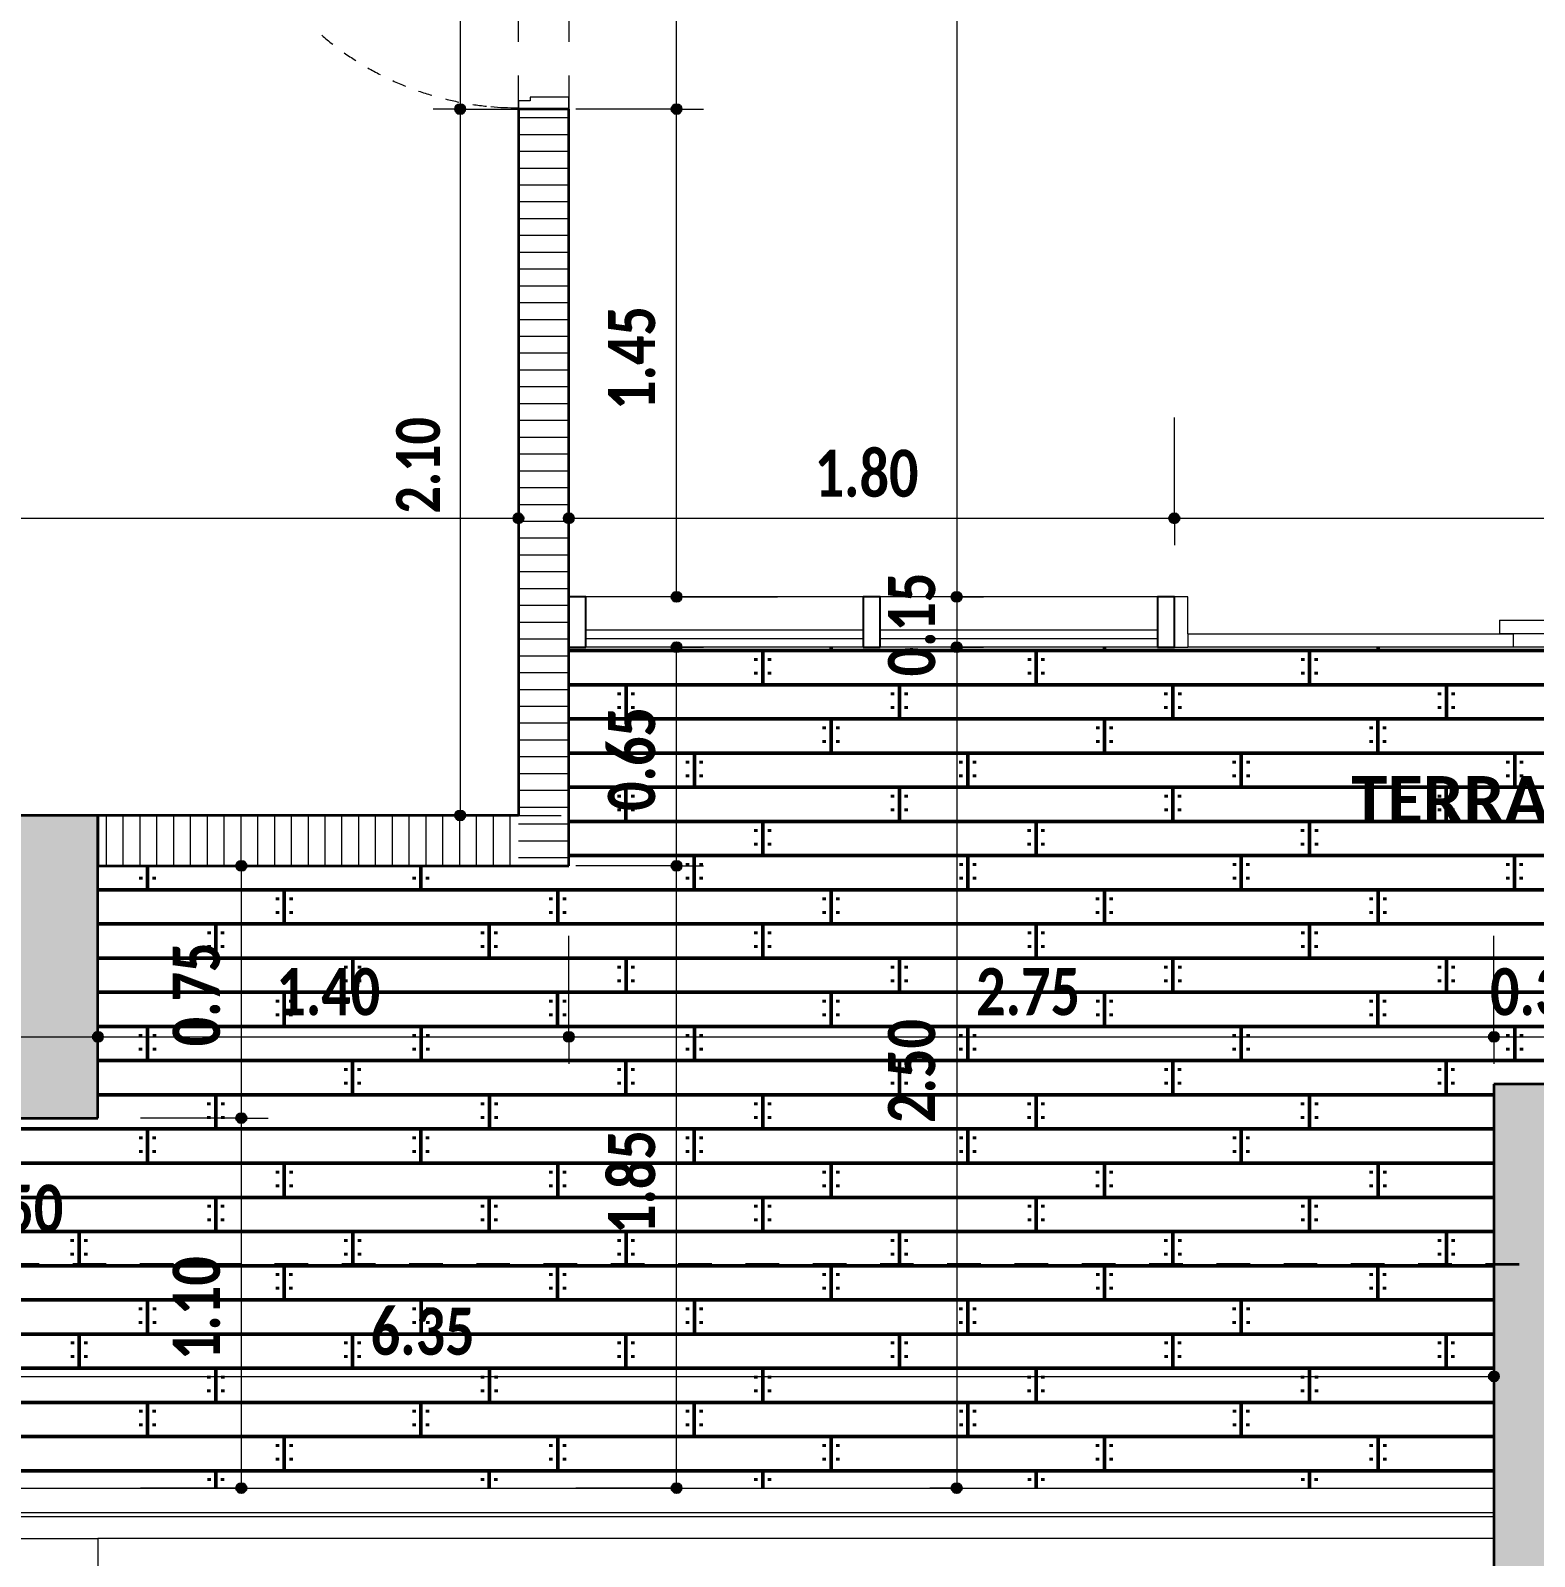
# Model space of a CAD drawing. Header units: metres. Extents: x -144 to 1000, y -717 to 29.
# Drawn here: x 885.075 to 889.546, y -569.429 to -564.892 of the extents above; entities that cross this region are included whole.
import ezdxf

# ---------------------------------------------------------------- set-up
doc = ezdxf.new("R2010")
doc.units = ezdxf.units.M
doc.linetypes.add('Basculante', pattern=[0.11625, 0.075, -0.04125])
doc.linetypes.add('Trazo', pattern=[0.45, 0.225, -0.225])
doc.layers.get('0').update_dxf_attribs({"color": 1})
for name, color, linetype, lineweight in [('A-ANNO-DIMS', 1, 'Continuous', 9), ('A-DETL', 1, 'Continuous', 9), ('A-DETL-GENF', 1, 'Continuous', 9), ('A-DOOR', 1, 'Continuous', 9), ('A-DOOR-FRAM', 1, 'Continuous', 9), ('A-DOOR-HDLN', 1, 'Trazo', 20), ('A-FLOR', 2, 'Continuous', 9), ('A-FLOR-HRAL', 1, 'Continuous', 9), ('A-FLOR-PATT', 8, 'Continuous', 50), ('A-GLAZ-CURT', 1, 'Continuous', 9), ('A-GLAZ-CWMG', 1, 'Continuous', 9), ('A-WALL', 4, 'Continuous', 9), ('G-ANNO-TEXT', 2, 'Continuous', 9), ('S-COLS', 7, 'Continuous', 9)]:
    doc.layers.add(name, color=color, linetype=linetype, lineweight=lineweight)
doc.layers.add('A-WALL-PATT', color=7, linetype='Continuous', lineweight=35, true_color=0x9c9c9c)
doc.styles.add('Calibri_B', font='calibrib.ttf', dxfattribs={"height": 0.165})
doc.styles.add('Calibri_B_4', font='calibrib.ttf', dxfattribs={"height": 0.1125})
doc.styles.add('Calibri_B_5', font='calibrib.ttf', dxfattribs={"height": 0.66})

# ---------------------------------------------------------------- blocks, each defined once
blk = doc.blocks.new('J')
at = {"layer": 'A-ANNO-DIMS', "lineweight": 25}
h = blk.add_hatch(color=256, dxfattribs=at)
edge = h.paths.add_edge_path()
edge.add_arc((879.6469, -506.2754), 0.015, 0, 360)
h = blk.add_hatch(color=256, dxfattribs=at)
edge = h.paths.add_edge_path()
edge.add_arc((879.6469, -506.2754), 0.015, 0, 360)
h = blk.add_hatch(color=256, dxfattribs=at)
edge = h.paths.add_edge_path()
edge.add_arc((880.2903, -506.2754), 0.015, 0, 360)
h = blk.add_hatch(color=256, dxfattribs=at)
edge = h.paths.add_edge_path()
edge.add_arc((880.2903, -506.2754), 0.015, 0, 360)
h = blk.add_hatch(color=256, dxfattribs=at)
edge = h.paths.add_edge_path()
edge.add_arc((879.82, -507.4921), 0.015, 0, 360)
h = blk.add_hatch(color=256, dxfattribs=at)
edge = h.paths.add_edge_path()
edge.add_arc((879.97, -507.4921), 0.015, 0, 360)
h = blk.add_hatch(color=256, dxfattribs=at)
edge = h.paths.add_edge_path()
edge.add_arc((881.77, -507.4921), 0.015, 0, 360)
h = blk.add_hatch(color=256, dxfattribs=at)
edge = h.paths.add_edge_path()
edge.add_arc((881.77, -507.4921), 0.015, 0, 360)
h = blk.add_hatch(color=256, dxfattribs=at)
edge = h.paths.add_edge_path()
edge.add_arc((880.2903, -507.7254), 0.015, 0, 360)
h = blk.add_hatch(color=256, dxfattribs=at)
edge = h.paths.add_edge_path()
edge.add_arc((881.1229, -507.7254), 0.015, 0, 360)
h = blk.add_hatch(color=256, dxfattribs=at)
edge = h.paths.add_edge_path()
edge.add_arc((881.1229, -507.7254), 0.015, 0, 360)
h = blk.add_hatch(color=256, dxfattribs=at)
edge = h.paths.add_edge_path()
edge.add_arc((880.2903, -507.8754), 0.015, 0, 360)
h = blk.add_hatch(color=256, dxfattribs=at)
edge = h.paths.add_edge_path()
edge.add_arc((881.1229, -507.8754), 0.015, 0, 360)
h = blk.add_hatch(color=256, dxfattribs=at)
edge = h.paths.add_edge_path()
edge.add_arc((881.1229, -507.8754), 0.015, 0, 360)
h = blk.add_hatch(color=256, dxfattribs=at)
edge = h.paths.add_edge_path()
edge.add_arc((879.6469, -508.3754), 0.015, 0, 360)
h = blk.add_hatch(color=256, dxfattribs=at)
edge = h.paths.add_edge_path()
edge.add_arc((878.9965, -508.5254), 0.015, 0, 360)
h = blk.add_hatch(color=256, dxfattribs=at)
edge = h.paths.add_edge_path()
edge.add_arc((880.2903, -508.5254), 0.015, 0, 360)
h = blk.add_hatch(color=256, dxfattribs=at)
edge = h.paths.add_edge_path()
edge.add_arc((880.2903, -508.5254), 0.015, 0, 360)
h = blk.add_hatch(color=256, dxfattribs=at)
edge = h.paths.add_edge_path()
edge.add_arc((878.57, -509.0336), 0.015, 0, 360)
h = blk.add_hatch(color=256, dxfattribs=at)
edge = h.paths.add_edge_path()
edge.add_arc((878.57, -509.0336), 0.015, 0, 360)
h = blk.add_hatch(color=256, dxfattribs=at)
edge = h.paths.add_edge_path()
edge.add_arc((879.97, -509.0336), 0.015, 0, 360)
h = blk.add_hatch(color=256, dxfattribs=at)
edge = h.paths.add_edge_path()
edge.add_arc((879.97, -509.0336), 0.015, 0, 360)
h = blk.add_hatch(color=256, dxfattribs=at)
edge = h.paths.add_edge_path()
edge.add_arc((882.72, -509.0336), 0.015, 0, 360)
h = blk.add_hatch(color=256, dxfattribs=at)
edge = h.paths.add_edge_path()
edge.add_arc((882.72, -509.0336), 0.015, 0, 360)
h = blk.add_hatch(color=256, dxfattribs=at)
edge = h.paths.add_edge_path()
edge.add_arc((878.9965, -509.2754), 0.015, 0, 360)
h = blk.add_hatch(color=256, dxfattribs=at)
edge = h.paths.add_edge_path()
edge.add_arc((878.9965, -509.2754), 0.015, 0, 360)
h = blk.add_hatch(color=256, dxfattribs=at)
edge = h.paths.add_edge_path()
edge.add_arc((882.72, -510.0434), 0.015, 0, 360)
h = blk.add_hatch(color=256, dxfattribs=at)
edge = h.paths.add_edge_path()
edge.add_arc((878.9965, -510.3754), 0.015, 0, 360)
h = blk.add_hatch(color=256, dxfattribs=at)
edge = h.paths.add_edge_path()
edge.add_arc((880.2903, -510.3754), 0.015, 0, 360)
h = blk.add_hatch(color=256, dxfattribs=at)
edge = h.paths.add_edge_path()
edge.add_arc((881.1229, -510.3754), 0.015, 0, 360)
at = {"layer": 'A-WALL-PATT', "lineweight": 5, "true_color": 0x747474}
h = blk.add_hatch(color=8, dxfattribs=at)
h.paths.add_polyline_path([(876.0698, -510.9254), (876.3698, -510.9254), (876.3698, -509.1744), (876.0698, -509.1744), (876.0698, -510.6254)])
h.paths.add_polyline_path([(882.895, -510.9254), (883.02, -510.9254), (883.02, -509.1744), (882.72, -509.1744), (882.72, -510.9254)])
at = {"layer": 'S-COLS', "true_color": 0x5c5c5c}
h = blk.add_hatch(color=251, dxfattribs=at)
h.paths.add_polyline_path([(870.37, -509.2755), (870.87, -509.2755), (870.87, -508.3755), (870.37, -508.3755), (870.37, -509.0244)])
h.paths.add_polyline_path([(888.6298, -509.2755), (888.6698, -509.2755), (888.6698, -508.3755), (888.1698, -508.3755), (888.1698, -509.2755), (888.5948, -509.2755)])
h.paths.add_polyline_path([(878.57, -509.2754), (878.57, -508.3754), (878.07, -508.3754), (878.07, -509.2754)])
h.paths.add_polyline_path([(884.87, -501.5754), (884.8701, -501.5754), (884.8698, -498.4254), (884.3701, -498.4255), (884.3701, -501.5754), (884.72, -501.5754)])
h.paths.add_polyline_path([(876.2698, -501.5754), (876.27, -501.5752), (876.2696, -501.0755), (874.5698, -501.0755), (874.5698, -498.9255), (876.2701, -498.9255), (876.2696, -498.4255), (874.2698, -498.4256), (874.2699, -501.5754), (876.2696, -501.5754)])
h.paths.add_polyline_path([(878.57, -501.5754), (878.57, -500.6754), (878.07, -500.6754), (878.07, -501.5754)])
h.paths.add_polyline_path([(870.3699, -501.5754), (870.8699, -501.5754), (870.8699, -500.8755), (870.3699, -500.8755), (870.3699, -501.5004)])
h.paths.add_polyline_path([(888.6701, -501.5754), (888.6701, -500.8755), (888.2701, -500.8755), (888.2701, -501.5754)])
h.paths.add_polyline_path([(878.5701, -499.3255), (878.5701, -498.4255), (878.0701, -498.4255), (878.0701, -499.3255)])
h.paths.add_polyline_path([(870.8698, -499.1255), (870.8698, -498.4244), (870.3698, -498.4255), (870.3698, -499.1255), (870.7279, -499.1255)])
h.paths.add_polyline_path([(888.5707, -499.1255), (888.6701, -499.1255), (888.6701, -498.4244), (888.2701, -498.4255), (888.2701, -499.1255), (888.5457, -499.1255)])
h.paths.add_polyline_path([(888.605, -490.4255), (888.67, -490.4255), (888.67, -489.5255), (888.17, -489.5255), (888.17, -490.4255), (888.5364, -490.4255)])
h.paths.add_polyline_path([(878.42, -490.4255), (878.57, -490.4255), (878.57, -489.5255), (878.07, -489.5255), (878.07, -490.4255), (878.27, -490.4255)])
h.paths.add_polyline_path([(870.57, -489.8255), (871.47, -489.8255), (871.47, -489.3255), (870.57, -489.3255), (870.57, -489.7155)])
at = {"layer": 'A-ANNO-DIMS'}
for p, q in [((881.1229, -503.8753), (881.1229, -507.7254)), ((879.6469, -505.3754), (879.6469, -506.2754)), ((880.2903, -506.2754), (880.2903, -505.3754)), ((879.6469, -506.2754), (879.5669, -506.2754)), ((879.6469, -506.2754), (879.5669, -506.2754)), ((879.6469, -506.2754), (879.9469, -506.2754)), ((879.6469, -506.2754), (879.6469, -508.3754)), ((879.6469, -506.2754), (879.9469, -506.2754)), ((880.2903, -506.2754), (879.9903, -506.2754)), ((880.2903, -506.2754), (879.9903, -506.2754)), ((880.2903, -507.7254), (880.2903, -506.2754)), ((880.2903, -506.2754), (880.3703, -506.2754)), ((880.2903, -506.2754), (880.3703, -506.2754)), ((879.82, -507.4921), (879.82, -507.1921)), ((879.97, -507.4921), (879.97, -507.1921)), ((881.77, -507.4921), (881.77, -507.1921)), ((881.77, -507.4921), (881.77, -507.1921)), ((876.2698, -507.4921), (879.82, -507.4921)), ((879.82, -507.4921), (879.82, -507.5721)), ((879.97, -507.4921), (881.77, -507.4921)), ((879.97, -507.4921), (879.97, -507.5721)), ((881.77, -507.4921), (881.77, -507.5721)), ((881.77, -507.4921), (884.67, -507.4921)), ((881.77, -507.4921), (881.77, -507.5721)), ((880.2903, -507.7254), (880.2103, -507.7254)), ((880.2903, -507.7254), (880.5903, -507.7254)), ((881.1229, -507.7254), (880.8229, -507.7254)), ((881.1229, -507.7254), (880.8229, -507.7254)), ((881.1229, -507.7254), (881.2029, -507.7254)), ((881.1229, -507.7254), (881.1229, -507.8754)), ((881.1229, -507.7254), (881.2029, -507.7254)), ((880.2903, -507.8754), (879.9903, -507.8754)), ((880.2903, -508.5254), (880.2903, -507.8754)), ((880.2903, -507.8754), (880.3703, -507.8754)), ((881.1229, -507.8754), (880.8229, -507.8754)), ((881.1229, -507.8754), (880.8229, -507.8754)), ((881.1229, -507.8754), (881.2029, -507.8754)), ((881.1229, -507.8754), (881.1229, -510.3754)), ((881.1229, -507.8754), (881.2029, -507.8754)), ((879.6469, -508.3754), (879.5669, -508.3754)), ((879.6469, -508.3754), (879.9469, -508.3754)), ((878.9965, -508.5254), (878.6965, -508.5254)), ((878.9965, -509.2754), (878.9965, -508.5254)), ((878.9965, -508.5254), (879.0765, -508.5254)), ((880.2903, -508.5254), (879.9903, -508.5254)), ((880.2903, -508.5254), (879.9903, -508.5254)), ((880.2903, -510.3754), (880.2903, -508.5254)), ((880.2903, -508.5254), (880.3703, -508.5254)), ((880.2903, -508.5254), (880.3703, -508.5254)), ((878.57, -509.0336), (878.57, -508.7336)), ((878.57, -509.0336), (878.57, -508.7336)), ((879.97, -509.0336), (879.97, -508.7336)), ((879.97, -509.0336), (879.97, -508.7336)), ((882.72, -509.0336), (882.72, -508.7336)), ((882.72, -509.0336), (882.72, -508.7336)), ((878.07, -509.0336), (878.57, -509.0336)), ((878.57, -509.0336), (878.57, -509.1136)), ((878.57, -509.0336), (879.97, -509.0336)), ((878.57, -509.0336), (878.57, -509.1136)), ((879.97, -509.0336), (879.97, -509.1136)), ((879.97, -509.0336), (882.72, -509.0336)), ((879.97, -509.0336), (879.97, -509.1136)), ((882.72, -509.0336), (882.72, -509.1136)), ((882.72, -509.0336), (883.02, -509.0336)), ((882.72, -509.0336), (882.72, -509.1136)), ((878.9965, -509.2754), (878.6965, -509.2754)), ((878.9965, -509.2754), (878.6965, -509.2754)), ((878.9965, -510.3754), (878.9965, -509.2754)), ((878.9965, -509.2754), (879.0765, -509.2754)), ((878.9965, -509.2754), (879.0765, -509.2754)), ((882.72, -510.0434), (882.72, -509.7434)), ((876.3698, -510.0434), (882.72, -510.0434)), ((882.72, -510.0434), (882.72, -510.1234)), ((878.9965, -510.3754), (878.6965, -510.3754)), ((878.9965, -510.3754), (879.0765, -510.3754)), ((880.2903, -510.3754), (879.9903, -510.3754)), ((880.2903, -510.3754), (880.3703, -510.3754)), ((881.1229, -510.3754), (881.0429, -510.3754)), ((881.1229, -510.3754), (881.4229, -510.3754))]:
    blk.add_line(p, q, dxfattribs=at)
at = {"layer": 'A-ANNO-DIMS', "lineweight": 25}
for centre in [(879.6469, -506.2754), (879.6469, -506.2754), (880.2903, -506.2754), (880.2903, -506.2754), (879.82, -507.4921), (879.97, -507.4921), (881.77, -507.4921), (881.77, -507.4921), (880.2903, -507.7254), (881.1229, -507.7254), (881.1229, -507.7254), (880.2903, -507.8754), (881.1229, -507.8754), (881.1229, -507.8754), (879.6469, -508.3754), (878.9965, -508.5254), (880.2903, -508.5254), (880.2903, -508.5254), (878.57, -509.0336), (878.57, -509.0336), (879.97, -509.0336), (879.97, -509.0336), (882.72, -509.0336), (882.72, -509.0336), (878.9965, -509.2754), (878.9965, -509.2754), (882.72, -510.0434), (878.9965, -510.3754), (880.2903, -510.3754), (881.1229, -510.3754)]:
    blk.add_circle(centre, 0.015, dxfattribs=at)
at = {"layer": 'A-DETL', "color": 7, "linetype": 'Basculante', "lineweight": 35}
blk.add_line((886.795, -509.7102), (872.57, -509.7102), dxfattribs=at)
at = {"layer": 'A-DETL-GENF', "linetype": 'Basculante'}
for p, q in [((879.82, -506.2754), (879.82, -505.3754)), ((879.97, -505.3754), (879.97, -506.2754)), ((879.97, -506.2754), (879.82, -506.2754))]:
    blk.add_line(p, q, dxfattribs=at)
at = {"layer": 'A-DOOR'}
for start, end in [(229.3702, 232.0705), (234.7622, 237.4462), (240.1233, 242.7944), (245.4605, 248.1223), (250.7809, 253.4371), (256.0919, 258.7462), (261.4009, 264.0571), (264.8602, 270)]:
    blk.add_arc((879.818, -505.3769), 0.8947, start, end, dxfattribs=at)
at = {"layer": 'A-DOOR-FRAM'}
for p, q in [((879.855, -506.2504), (879.82, -506.2504)), ((879.82, -506.2504), (879.82, -506.2754)), ((879.97, -506.2404), (879.855, -506.2404)), ((879.855, -506.2404), (879.855, -506.2504)), ((879.97, -506.2754), (879.97, -506.2404)), ((881.81, -507.7254), (881.77, -507.7254)), ((881.81, -507.8354), (881.81, -507.7254)), ((881.77, -507.8754), (881.81, -507.8754))]:
    blk.add_line(p, q, dxfattribs=at)
at = {"layer": 'A-DOOR-FRAM', "lineweight": 5}
for p, q in [((882.7367, -507.7954), (883.7042, -507.7954)), ((882.7367, -507.7954), (882.7367, -507.8354)), ((881.81, -507.8354), (882.7775, -507.8354)), ((881.81, -507.8354), (881.81, -507.8754)), ((883.7042, -507.8354), (882.7367, -507.8354)), ((882.7775, -507.8354), (882.7775, -507.8754)), ((882.7775, -507.8754), (881.81, -507.8754))]:
    blk.add_line(p, q, dxfattribs=at)
at = {"layer": 'A-DOOR-HDLN'}
blk.add_line((879.97, -506.2754), (879.82, -506.2754), dxfattribs=at)
at = {"layer": 'A-FLOR'}
for p, q in [((880.845, -507.8754), (880.02, -507.8754)), ((881.72, -507.8754), (880.895, -507.8754)), ((884.63, -507.8754), (882.7775, -507.8754))]:
    blk.add_line(p, q, dxfattribs=at)
at = {"layer": 'A-FLOR-HRAL'}
for p, q in [((882.72, -510.4494), (876.3698, -510.4494)), ((882.72, -510.4614), (876.3698, -510.4614))]:
    blk.add_line(p, q, dxfattribs=at)
at = {"layer": 'A-FLOR-PATT', "color": 8, "true_color": 0x808080, "transparency": 33554559}
for p, q in [((879.97, -507.8854), (886.37, -507.8854)), ((880.5262, -507.9159), (880.5262, -507.9076)), ((880.5462, -507.9876), (880.5462, -507.886)), ((880.5662, -507.9159), (880.5662, -507.9076)), ((880.7498, -507.8854), (880.7498, -507.8754)), ((881.339, -507.9159), (881.339, -507.9076)), ((881.359, -507.9876), (881.359, -507.886)), ((881.379, -507.9159), (881.379, -507.9076)), ((881.5626, -507.8854), (881.5626, -507.8754)), ((882.1518, -507.9159), (882.1518, -507.9076)), ((882.1718, -507.9876), (882.1718, -507.886)), ((882.1918, -507.9159), (882.1918, -507.9076)), ((882.3754, -507.8854), (882.3754, -507.8754)), ((880.5262, -507.9566), (880.5262, -507.9482)), ((880.5662, -507.9566), (880.5662, -507.9482)), ((881.339, -507.9566), (881.339, -507.9482)), ((881.379, -507.9566), (881.379, -507.9482)), ((882.1518, -507.9566), (882.1518, -507.9482)), ((882.1918, -507.9566), (882.1918, -507.9482)), ((879.97, -507.987), (886.37, -507.987)), ((880.1402, -508.0886), (880.1402, -507.987)), ((880.953, -508.0886), (880.953, -507.987)), ((881.7658, -508.0886), (881.7658, -507.987)), ((882.5786, -508.0886), (882.5786, -507.987)), ((880.1194, -508.0179), (880.1194, -508.0096)), ((880.1194, -508.0586), (880.1194, -508.0502)), ((880.1602, -508.0179), (880.1602, -508.0096)), ((880.1602, -508.0586), (880.1602, -508.0502)), ((880.9322, -508.0179), (880.9322, -508.0096)), ((880.9322, -508.0586), (880.9322, -508.0502)), ((880.973, -508.0179), (880.973, -508.0096)), ((880.973, -508.0586), (880.973, -508.0502)), ((881.745, -508.0179), (881.745, -508.0096)), ((881.745, -508.0586), (881.745, -508.0502)), ((881.7858, -508.0179), (881.7858, -508.0096)), ((881.7858, -508.0586), (881.7858, -508.0502)), ((882.5578, -508.0179), (882.5578, -508.0096)), ((882.5578, -508.0586), (882.5578, -508.0502)), ((882.5986, -508.0179), (882.5986, -508.0096)), ((882.5986, -508.0586), (882.5986, -508.0502)), ((879.97, -508.0886), (886.37, -508.0886)), ((880.7494, -508.1908), (880.7494, -508.0892)), ((881.5622, -508.1908), (881.5622, -508.0892)), ((882.375, -508.1908), (882.375, -508.0892)), ((880.7294, -508.1191), (880.7294, -508.1108)), ((880.7694, -508.1191), (880.7694, -508.1108)), ((881.5422, -508.1191), (881.5422, -508.1108)), ((881.5822, -508.1191), (881.5822, -508.1108)), ((882.355, -508.1191), (882.355, -508.1108)), ((882.395, -508.1191), (882.395, -508.1108)), ((880.7294, -508.1598), (880.7294, -508.1514)), ((880.7694, -508.1598), (880.7694, -508.1514)), ((881.5422, -508.1598), (881.5422, -508.1514)), ((881.5822, -508.1598), (881.5822, -508.1514)), ((882.355, -508.1598), (882.355, -508.1514)), ((882.395, -508.1598), (882.395, -508.1514)), ((879.97, -508.1902), (886.37, -508.1902)), ((880.3226, -508.2211), (880.3226, -508.2128)), ((880.3434, -508.2918), (880.3434, -508.1902)), ((880.3634, -508.2211), (880.3634, -508.2128)), ((881.1354, -508.2211), (881.1354, -508.2128)), ((881.1562, -508.2918), (881.1562, -508.1902)), ((881.1762, -508.2211), (881.1762, -508.2128)), ((881.9482, -508.2211), (881.9482, -508.2128)), ((881.969, -508.2918), (881.969, -508.1902)), ((881.989, -508.2211), (881.989, -508.2128)), ((882.761, -508.2211), (882.761, -508.2128)), ((882.7818, -508.2918), (882.7818, -508.1902)), ((882.8018, -508.2211), (882.8018, -508.2128)), ((880.3226, -508.2618), (880.3226, -508.2534)), ((880.3634, -508.2618), (880.3634, -508.2534)), ((881.1354, -508.2618), (881.1354, -508.2534)), ((881.1762, -508.2618), (881.1762, -508.2534)), ((881.9482, -508.2618), (881.9482, -508.2534)), ((881.989, -508.2618), (881.989, -508.2534)), ((882.761, -508.2618), (882.761, -508.2534)), ((882.8018, -508.2618), (882.8018, -508.2534)), ((879.97, -508.2918), (886.37, -508.2918)), ((880.1198, -508.3223), (880.1198, -508.314)), ((880.1398, -508.394), (880.1398, -508.2924)), ((880.1598, -508.3223), (880.1598, -508.314)), ((880.9326, -508.3223), (880.9326, -508.314)), ((880.9526, -508.394), (880.9526, -508.2924)), ((880.9726, -508.3223), (880.9726, -508.314)), ((881.7454, -508.3223), (881.7454, -508.314)), ((881.7654, -508.394), (881.7654, -508.2924)), ((881.7854, -508.3223), (881.7854, -508.314)), ((882.5582, -508.3223), (882.5582, -508.314)), ((882.5782, -508.394), (882.5782, -508.2924)), ((882.5982, -508.3223), (882.5982, -508.314)), ((880.1198, -508.363), (880.1198, -508.3546)), ((880.1598, -508.363), (880.1598, -508.3546)), ((880.9326, -508.363), (880.9326, -508.3546)), ((880.9726, -508.363), (880.9726, -508.3546)), ((881.7454, -508.363), (881.7454, -508.3546)), ((881.7854, -508.363), (881.7854, -508.3546)), ((882.5582, -508.363), (882.5582, -508.3546)), ((882.5982, -508.363), (882.5982, -508.3546)), ((879.97, -508.3934), (886.37, -508.3934)), ((880.5258, -508.4243), (880.5258, -508.416)), ((880.5466, -508.495), (880.5466, -508.3934)), ((880.5666, -508.4243), (880.5666, -508.416)), ((881.3386, -508.4243), (881.3386, -508.416)), ((881.3594, -508.495), (881.3594, -508.3934)), ((881.3794, -508.4243), (881.3794, -508.416)), ((882.1514, -508.4243), (882.1514, -508.416)), ((882.1722, -508.495), (882.1722, -508.3934)), ((882.1922, -508.4243), (882.1922, -508.416)), ((880.5258, -508.465), (880.5258, -508.4566)), ((880.5666, -508.465), (880.5666, -508.4566)), ((881.3386, -508.465), (881.3386, -508.4566)), ((881.3794, -508.465), (881.3794, -508.4566)), ((882.1514, -508.465), (882.1514, -508.4566)), ((882.1922, -508.465), (882.1922, -508.4566)), ((879.97, -508.495), (886.37, -508.495)), ((880.343, -508.5972), (880.343, -508.4956)), ((881.1558, -508.5972), (881.1558, -508.4956)), ((881.9686, -508.5972), (881.9686, -508.4956)), ((882.7814, -508.5972), (882.7814, -508.4956)), ((878.6974, -508.5255), (878.6974, -508.5254)), ((878.7174, -508.5972), (878.7174, -508.5254)), ((878.7374, -508.5255), (878.7374, -508.5254)), ((879.5102, -508.5255), (879.5102, -508.5254)), ((879.5302, -508.5972), (879.5302, -508.5254)), ((879.5502, -508.5255), (879.5502, -508.5254)), ((880.323, -508.5255), (880.323, -508.5172)), ((880.363, -508.5255), (880.363, -508.5172)), ((881.1358, -508.5255), (881.1358, -508.5172)), ((881.1758, -508.5255), (881.1758, -508.5172)), ((881.9486, -508.5255), (881.9486, -508.5172)), ((881.9886, -508.5255), (881.9886, -508.5172)), ((882.7614, -508.5255), (882.7614, -508.5172)), ((882.8014, -508.5255), (882.8014, -508.5172)), ((878.57, -508.5966), (888.1698, -508.5966)), ((878.6974, -508.5662), (878.6974, -508.5578)), ((878.7374, -508.5662), (878.7374, -508.5578)), ((879.1242, -508.6982), (879.1242, -508.5966)), ((879.5102, -508.5662), (879.5102, -508.5578)), ((879.5502, -508.5662), (879.5502, -508.5578)), ((879.937, -508.6982), (879.937, -508.5966)), ((880.323, -508.5662), (880.323, -508.5578)), ((880.363, -508.5662), (880.363, -508.5578)), ((880.7498, -508.6982), (880.7498, -508.5966)), ((881.1358, -508.5662), (881.1358, -508.5578)), ((881.1758, -508.5662), (881.1758, -508.5578)), ((881.5626, -508.6982), (881.5626, -508.5966)), ((881.9486, -508.5662), (881.9486, -508.5578)), ((881.9886, -508.5662), (881.9886, -508.5578)), ((882.3754, -508.6982), (882.3754, -508.5966)), ((882.7614, -508.5662), (882.7614, -508.5578)), ((882.8014, -508.5662), (882.8014, -508.5578)), ((879.1034, -508.6275), (879.1034, -508.6192)), ((879.1442, -508.6275), (879.1442, -508.6192)), ((879.9162, -508.6275), (879.9162, -508.6192)), ((879.957, -508.6275), (879.957, -508.6192)), ((880.729, -508.6275), (880.729, -508.6192)), ((880.7698, -508.6275), (880.7698, -508.6192)), ((881.5418, -508.6275), (881.5418, -508.6192)), ((881.5826, -508.6275), (881.5826, -508.6192)), ((882.3546, -508.6275), (882.3546, -508.6192)), ((882.3954, -508.6275), (882.3954, -508.6192)), ((879.1034, -508.6682), (879.1034, -508.6598)), ((879.1442, -508.6682), (879.1442, -508.6598)), ((879.9162, -508.6682), (879.9162, -508.6598)), ((879.957, -508.6682), (879.957, -508.6598)), ((880.729, -508.6682), (880.729, -508.6598)), ((880.7698, -508.6682), (880.7698, -508.6598)), ((881.5418, -508.6682), (881.5418, -508.6598)), ((881.5826, -508.6682), (881.5826, -508.6598)), ((882.3546, -508.6682), (882.3546, -508.6598)), ((882.3954, -508.6682), (882.3954, -508.6598)), ((878.57, -508.6982), (888.1698, -508.6982)), ((878.9006, -508.7287), (878.9006, -508.7204)), ((878.9206, -508.8004), (878.9206, -508.6988)), ((878.9406, -508.7287), (878.9406, -508.7204)), ((879.7134, -508.7287), (879.7134, -508.7204)), ((879.7334, -508.8004), (879.7334, -508.6988)), ((879.7534, -508.7287), (879.7534, -508.7204)), ((880.5262, -508.7287), (880.5262, -508.7204)), ((880.5462, -508.8004), (880.5462, -508.6988)), ((880.5662, -508.7287), (880.5662, -508.7204)), ((881.339, -508.7287), (881.339, -508.7204)), ((881.359, -508.8004), (881.359, -508.6988)), ((881.379, -508.7287), (881.379, -508.7204)), ((882.1518, -508.7287), (882.1518, -508.7204)), ((882.1718, -508.8004), (882.1718, -508.6988)), ((882.1918, -508.7287), (882.1918, -508.7204)), ((878.9006, -508.7694), (878.9006, -508.761)), ((878.9406, -508.7694), (878.9406, -508.761)), ((879.7134, -508.7694), (879.7134, -508.761)), ((879.7534, -508.7694), (879.7534, -508.761)), ((880.5262, -508.7694), (880.5262, -508.761)), ((880.5662, -508.7694), (880.5662, -508.761)), ((881.339, -508.7694), (881.339, -508.761)), ((881.379, -508.7694), (881.379, -508.761)), ((882.1518, -508.7694), (882.1518, -508.761)), ((882.1918, -508.7694), (882.1918, -508.761)), ((878.57, -508.7998), (888.1698, -508.7998)), ((879.3066, -508.8307), (879.3066, -508.8224)), ((879.3274, -508.9014), (879.3274, -508.7998)), ((879.3474, -508.8307), (879.3474, -508.8224)), ((880.1194, -508.8307), (880.1194, -508.8224)), ((880.1402, -508.9014), (880.1402, -508.7998)), ((880.1602, -508.8307), (880.1602, -508.8224)), ((880.9322, -508.8307), (880.9322, -508.8224)), ((880.953, -508.9014), (880.953, -508.7998)), ((880.973, -508.8307), (880.973, -508.8224)), ((881.745, -508.8307), (881.745, -508.8224)), ((881.7658, -508.9014), (881.7658, -508.7998)), ((881.7858, -508.8307), (881.7858, -508.8224)), ((882.5578, -508.8307), (882.5578, -508.8224)), ((882.5786, -508.9014), (882.5786, -508.7998)), ((882.5986, -508.8307), (882.5986, -508.8224)), ((879.3066, -508.8714), (879.3066, -508.863)), ((879.3474, -508.8714), (879.3474, -508.863)), ((880.1194, -508.8714), (880.1194, -508.863)), ((880.1602, -508.8714), (880.1602, -508.863)), ((880.9322, -508.8714), (880.9322, -508.863)), ((880.973, -508.8714), (880.973, -508.863)), ((881.745, -508.8714), (881.745, -508.863)), ((881.7858, -508.8714), (881.7858, -508.863)), ((882.5578, -508.8714), (882.5578, -508.863)), ((882.5986, -508.8714), (882.5986, -508.863)), ((878.57, -508.9014), (888.1698, -508.9014)), ((879.1238, -509.0036), (879.1238, -508.902)), ((879.9366, -509.0036), (879.9366, -508.902)), ((880.7494, -509.0036), (880.7494, -508.902)), ((881.5622, -509.0036), (881.5622, -508.902)), ((882.375, -509.0036), (882.375, -508.902)), ((879.1038, -508.9319), (879.1038, -508.9236)), ((879.1438, -508.9319), (879.1438, -508.9236)), ((879.9166, -508.9319), (879.9166, -508.9236)), ((879.9566, -508.9319), (879.9566, -508.9236)), ((880.7294, -508.9319), (880.7294, -508.9236)), ((880.7694, -508.9319), (880.7694, -508.9236)), ((881.5422, -508.9319), (881.5422, -508.9236)), ((881.5822, -508.9319), (881.5822, -508.9236)), ((882.355, -508.9319), (882.355, -508.9236)), ((882.395, -508.9319), (882.395, -508.9236)), ((878.57, -509.003), (888.1698, -509.003)), ((878.7178, -509.1046), (878.7178, -509.003)), ((879.1038, -508.9726), (879.1038, -508.9642)), ((879.1438, -508.9726), (879.1438, -508.9642)), ((879.5306, -509.1046), (879.5306, -509.003)), ((879.9166, -508.9726), (879.9166, -508.9642)), ((879.9566, -508.9726), (879.9566, -508.9642)), ((880.3434, -509.1046), (880.3434, -509.003)), ((880.7294, -508.9726), (880.7294, -508.9642)), ((880.7694, -508.9726), (880.7694, -508.9642)), ((881.1562, -509.1046), (881.1562, -509.003)), ((881.5422, -508.9726), (881.5422, -508.9642)), ((881.5822, -508.9726), (881.5822, -508.9642)), ((881.969, -509.1046), (881.969, -509.003)), ((882.355, -508.9726), (882.355, -508.9642)), ((882.395, -508.9726), (882.395, -508.9642)), ((882.7818, -509.1046), (882.7818, -509.003)), ((878.697, -509.0339), (878.697, -509.0256)), ((878.7378, -509.0339), (878.7378, -509.0256)), ((879.5098, -509.0339), (879.5098, -509.0256)), ((879.5506, -509.0339), (879.5506, -509.0256)), ((880.3226, -509.0339), (880.3226, -509.0256)), ((880.3634, -509.0339), (880.3634, -509.0256)), ((881.1354, -509.0339), (881.1354, -509.0256)), ((881.1762, -509.0339), (881.1762, -509.0256)), ((881.9482, -509.0339), (881.9482, -509.0256)), ((881.989, -509.0339), (881.989, -509.0256)), ((882.761, -509.0339), (882.761, -509.0256)), ((882.8018, -509.0339), (882.8018, -509.0256)), ((878.697, -509.0746), (878.697, -509.0662)), ((878.7378, -509.0746), (878.7378, -509.0662)), ((879.5098, -509.0746), (879.5098, -509.0662)), ((879.5506, -509.0746), (879.5506, -509.0662)), ((880.3226, -509.0746), (880.3226, -509.0662)), ((880.3634, -509.0746), (880.3634, -509.0662)), ((881.1354, -509.0746), (881.1354, -509.0662)), ((881.1762, -509.0746), (881.1762, -509.0662)), ((881.9482, -509.0746), (881.9482, -509.0662)), ((881.989, -509.0746), (881.989, -509.0662)), ((882.761, -509.0746), (882.761, -509.0662)), ((882.8018, -509.0746), (882.8018, -509.0662)), ((878.57, -509.1046), (888.1698, -509.1046)), ((879.307, -509.1351), (879.307, -509.1268)), ((879.327, -509.2068), (879.327, -509.1052)), ((879.347, -509.1351), (879.347, -509.1268)), ((880.1198, -509.1351), (880.1198, -509.1268)), ((880.1398, -509.2068), (880.1398, -509.1052)), ((880.1598, -509.1351), (880.1598, -509.1268)), ((880.9326, -509.1351), (880.9326, -509.1268)), ((880.9526, -509.2068), (880.9526, -509.1052)), ((880.9726, -509.1351), (880.9726, -509.1268)), ((881.7454, -509.1351), (881.7454, -509.1268)), ((881.7654, -509.2068), (881.7654, -509.1052)), ((881.7854, -509.1351), (881.7854, -509.1268)), ((882.5582, -509.1351), (882.5582, -509.1268)), ((882.5782, -509.2068), (882.5782, -509.1052)), ((882.5982, -509.1351), (882.5982, -509.1268)), ((879.307, -509.1758), (879.307, -509.1674)), ((879.347, -509.1758), (879.347, -509.1674)), ((880.1198, -509.1758), (880.1198, -509.1674)), ((880.1598, -509.1758), (880.1598, -509.1674)), ((880.9326, -509.1758), (880.9326, -509.1674)), ((880.9726, -509.1758), (880.9726, -509.1674)), ((881.7454, -509.1758), (881.7454, -509.1674)), ((881.7854, -509.1758), (881.7854, -509.1674)), ((882.5582, -509.1758), (882.5582, -509.1674)), ((882.5982, -509.1758), (882.5982, -509.1674)), ((878.57, -509.2062), (882.72, -509.2062)), ((878.9002, -509.2371), (878.9002, -509.2288)), ((878.921, -509.3078), (878.921, -509.2062)), ((878.941, -509.2371), (878.941, -509.2288)), ((879.713, -509.2371), (879.713, -509.2288)), ((879.7338, -509.3078), (879.7338, -509.2062)), ((879.7538, -509.2371), (879.7538, -509.2288)), ((880.5258, -509.2371), (880.5258, -509.2288)), ((880.5466, -509.3078), (880.5466, -509.2062)), ((880.5666, -509.2371), (880.5666, -509.2288)), ((881.3386, -509.2371), (881.3386, -509.2288)), ((881.3594, -509.3078), (881.3594, -509.2062)), ((881.3794, -509.2371), (881.3794, -509.2288)), ((882.1514, -509.2371), (882.1514, -509.2288)), ((882.1722, -509.3078), (882.1722, -509.2062)), ((882.1922, -509.2371), (882.1922, -509.2288)), ((878.9002, -509.2778), (878.9002, -509.2694)), ((878.941, -509.2778), (878.941, -509.2694)), ((879.713, -509.2778), (879.713, -509.2694)), ((879.7538, -509.2778), (879.7538, -509.2694)), ((880.5258, -509.2778), (880.5258, -509.2694)), ((880.5666, -509.2778), (880.5666, -509.2694)), ((881.3386, -509.2778), (881.3386, -509.2694)), ((881.3794, -509.2778), (881.3794, -509.2694)), ((882.1514, -509.2778), (882.1514, -509.2694)), ((882.1922, -509.2778), (882.1922, -509.2694)), ((876.3698, -509.3078), (882.72, -509.3078)), ((878.7174, -509.41), (878.7174, -509.3084)), ((879.5302, -509.41), (879.5302, -509.3084)), ((880.343, -509.41), (880.343, -509.3084)), ((881.1558, -509.41), (881.1558, -509.3084)), ((881.9686, -509.41), (881.9686, -509.3084)), ((878.6974, -509.3383), (878.6974, -509.33)), ((878.7374, -509.3383), (878.7374, -509.33)), ((879.5102, -509.3383), (879.5102, -509.33)), ((879.5502, -509.3383), (879.5502, -509.33)), ((880.323, -509.3383), (880.323, -509.33)), ((880.363, -509.3383), (880.363, -509.33)), ((881.1358, -509.3383), (881.1358, -509.33)), ((881.1758, -509.3383), (881.1758, -509.33)), ((881.9486, -509.3383), (881.9486, -509.33)), ((881.9886, -509.3383), (881.9886, -509.33)), ((876.3698, -509.4094), (882.72, -509.4094)), ((878.6974, -509.379), (878.6974, -509.3706)), ((878.7374, -509.379), (878.7374, -509.3706)), ((879.1242, -509.511), (879.1242, -509.4094)), ((879.5102, -509.379), (879.5102, -509.3706)), ((879.5502, -509.379), (879.5502, -509.3706)), ((879.937, -509.511), (879.937, -509.4094)), ((880.323, -509.379), (880.323, -509.3706)), ((880.363, -509.379), (880.363, -509.3706)), ((880.7498, -509.511), (880.7498, -509.4094)), ((881.1358, -509.379), (881.1358, -509.3706)), ((881.1758, -509.379), (881.1758, -509.3706)), ((881.5626, -509.511), (881.5626, -509.4094)), ((881.9486, -509.379), (881.9486, -509.3706)), ((881.9886, -509.379), (881.9886, -509.3706)), ((882.3754, -509.511), (882.3754, -509.4094)), ((879.1034, -509.4403), (879.1034, -509.432)), ((879.1442, -509.4403), (879.1442, -509.432)), ((879.9162, -509.4403), (879.9162, -509.432)), ((879.957, -509.4403), (879.957, -509.432)), ((880.729, -509.4403), (880.729, -509.432)), ((880.7698, -509.4403), (880.7698, -509.432)), ((881.5418, -509.4403), (881.5418, -509.432)), ((881.5826, -509.4403), (881.5826, -509.432)), ((882.3546, -509.4403), (882.3546, -509.432)), ((882.3954, -509.4403), (882.3954, -509.432)), ((879.1034, -509.481), (879.1034, -509.4726)), ((879.1442, -509.481), (879.1442, -509.4726)), ((879.9162, -509.481), (879.9162, -509.4726)), ((879.957, -509.481), (879.957, -509.4726)), ((880.729, -509.481), (880.729, -509.4726)), ((880.7698, -509.481), (880.7698, -509.4726)), ((881.5418, -509.481), (881.5418, -509.4726)), ((881.5826, -509.481), (881.5826, -509.4726)), ((882.3546, -509.481), (882.3546, -509.4726)), ((882.3954, -509.481), (882.3954, -509.4726)), ((876.3698, -509.511), (882.72, -509.511)), ((878.9006, -509.5415), (878.9006, -509.5332)), ((878.9206, -509.6132), (878.9206, -509.5116)), ((878.9406, -509.5415), (878.9406, -509.5332)), ((879.7134, -509.5415), (879.7134, -509.5332)), ((879.7334, -509.6132), (879.7334, -509.5116)), ((879.7534, -509.5415), (879.7534, -509.5332)), ((880.5262, -509.5415), (880.5262, -509.5332)), ((880.5462, -509.6132), (880.5462, -509.5116)), ((880.5662, -509.5415), (880.5662, -509.5332)), ((881.339, -509.5415), (881.339, -509.5332)), ((881.359, -509.6132), (881.359, -509.5116)), ((881.379, -509.5415), (881.379, -509.5332)), ((882.1518, -509.5415), (882.1518, -509.5332)), ((882.1718, -509.6132), (882.1718, -509.5116)), ((882.1918, -509.5415), (882.1918, -509.5332)), ((878.9006, -509.5822), (878.9006, -509.5738)), ((878.9406, -509.5822), (878.9406, -509.5738)), ((879.7134, -509.5822), (879.7134, -509.5738)), ((879.7534, -509.5822), (879.7534, -509.5738)), ((880.5262, -509.5822), (880.5262, -509.5738)), ((880.5662, -509.5822), (880.5662, -509.5738)), ((881.339, -509.5822), (881.339, -509.5738)), ((881.379, -509.5822), (881.379, -509.5738)), ((882.1518, -509.5822), (882.1518, -509.5738)), ((882.1918, -509.5822), (882.1918, -509.5738)), ((876.3698, -509.6126), (882.72, -509.6126)), ((878.4938, -509.6435), (878.4938, -509.6352)), ((878.5146, -509.7142), (878.5146, -509.6126)), ((878.5346, -509.6435), (878.5346, -509.6352)), ((879.3066, -509.6435), (879.3066, -509.6352)), ((879.3274, -509.7142), (879.3274, -509.6126)), ((879.3474, -509.6435), (879.3474, -509.6352)), ((880.1194, -509.6435), (880.1194, -509.6352)), ((880.1402, -509.7142), (880.1402, -509.6126)), ((880.1602, -509.6435), (880.1602, -509.6352)), ((880.9322, -509.6435), (880.9322, -509.6352)), ((880.953, -509.7142), (880.953, -509.6126)), ((880.973, -509.6435), (880.973, -509.6352)), ((881.745, -509.6435), (881.745, -509.6352)), ((881.7658, -509.7142), (881.7658, -509.6126)), ((881.7858, -509.6435), (881.7858, -509.6352)), ((882.5578, -509.6435), (882.5578, -509.6352)), ((882.5786, -509.7142), (882.5786, -509.6126)), ((882.5986, -509.6435), (882.5986, -509.6352)), ((878.4938, -509.6842), (878.4938, -509.6758)), ((878.5346, -509.6842), (878.5346, -509.6758)), ((879.3066, -509.6842), (879.3066, -509.6758)), ((879.3474, -509.6842), (879.3474, -509.6758)), ((880.1194, -509.6842), (880.1194, -509.6758)), ((880.1602, -509.6842), (880.1602, -509.6758)), ((880.9322, -509.6842), (880.9322, -509.6758)), ((880.973, -509.6842), (880.973, -509.6758)), ((881.745, -509.6842), (881.745, -509.6758)), ((881.7858, -509.6842), (881.7858, -509.6758)), ((882.5578, -509.6842), (882.5578, -509.6758)), ((882.5986, -509.6842), (882.5986, -509.6758)), ((876.3698, -509.7142), (882.72, -509.7142)), ((879.1238, -509.8164), (879.1238, -509.7148)), ((879.9366, -509.8164), (879.9366, -509.7148)), ((880.7494, -509.8164), (880.7494, -509.7148)), ((881.5622, -509.8164), (881.5622, -509.7148)), ((882.375, -509.8164), (882.375, -509.7148)), ((879.1038, -509.7447), (879.1038, -509.7364)), ((879.1038, -509.7854), (879.1038, -509.777)), ((879.1438, -509.7447), (879.1438, -509.7364)), ((879.1438, -509.7854), (879.1438, -509.777)), ((879.9166, -509.7447), (879.9166, -509.7364)), ((879.9166, -509.7854), (879.9166, -509.777)), ((879.9566, -509.7447), (879.9566, -509.7364)), ((879.9566, -509.7854), (879.9566, -509.777)), ((880.7294, -509.7447), (880.7294, -509.7364)), ((880.7294, -509.7854), (880.7294, -509.777)), ((880.7694, -509.7447), (880.7694, -509.7364)), ((880.7694, -509.7854), (880.7694, -509.777)), ((881.5422, -509.7447), (881.5422, -509.7364)), ((881.5422, -509.7854), (881.5422, -509.777)), ((881.5822, -509.7447), (881.5822, -509.7364)), ((881.5822, -509.7854), (881.5822, -509.777)), ((882.355, -509.7447), (882.355, -509.7364)), ((882.355, -509.7854), (882.355, -509.777)), ((882.395, -509.7447), (882.395, -509.7364)), ((882.395, -509.7854), (882.395, -509.777)), ((876.3698, -509.8158), (882.72, -509.8158)), ((878.7178, -509.9174), (878.7178, -509.8158)), ((879.5306, -509.9174), (879.5306, -509.8158)), ((880.3434, -509.9174), (880.3434, -509.8158)), ((881.1562, -509.9174), (881.1562, -509.8158)), ((881.969, -509.9174), (881.969, -509.8158)), ((878.697, -509.8467), (878.697, -509.8384)), ((878.7378, -509.8467), (878.7378, -509.8384)), ((879.5098, -509.8467), (879.5098, -509.8384)), ((879.5506, -509.8467), (879.5506, -509.8384)), ((880.3226, -509.8467), (880.3226, -509.8384)), ((880.3634, -509.8467), (880.3634, -509.8384)), ((881.1354, -509.8467), (881.1354, -509.8384)), ((881.1762, -509.8467), (881.1762, -509.8384)), ((881.9482, -509.8467), (881.9482, -509.8384)), ((881.989, -509.8467), (881.989, -509.8384)), ((878.697, -509.8874), (878.697, -509.879)), ((878.7378, -509.8874), (878.7378, -509.879)), ((879.5098, -509.8874), (879.5098, -509.879)), ((879.5506, -509.8874), (879.5506, -509.879)), ((880.3226, -509.8874), (880.3226, -509.879)), ((880.3634, -509.8874), (880.3634, -509.879)), ((881.1354, -509.8874), (881.1354, -509.879)), ((881.1762, -509.8874), (881.1762, -509.879)), ((881.9482, -509.8874), (881.9482, -509.879)), ((881.989, -509.8874), (881.989, -509.879)), ((876.3698, -509.9174), (882.72, -509.9174)), ((878.4942, -509.9479), (878.4942, -509.9396)), ((878.5142, -510.0196), (878.5142, -509.918)), ((878.5342, -509.9479), (878.5342, -509.9396)), ((879.307, -509.9479), (879.307, -509.9396)), ((879.327, -510.0196), (879.327, -509.918)), ((879.347, -509.9479), (879.347, -509.9396)), ((880.1198, -509.9479), (880.1198, -509.9396)), ((880.1398, -510.0196), (880.1398, -509.918)), ((880.1598, -509.9479), (880.1598, -509.9396)), ((880.9326, -509.9479), (880.9326, -509.9396)), ((880.9526, -510.0196), (880.9526, -509.918)), ((880.9726, -509.9479), (880.9726, -509.9396)), ((881.7454, -509.9479), (881.7454, -509.9396)), ((881.7654, -510.0196), (881.7654, -509.918)), ((881.7854, -509.9479), (881.7854, -509.9396)), ((882.5582, -509.9479), (882.5582, -509.9396)), ((882.5782, -510.0196), (882.5782, -509.918)), ((882.5982, -509.9479), (882.5982, -509.9396)), ((878.4942, -509.9886), (878.4942, -509.9802)), ((878.5342, -509.9886), (878.5342, -509.9802)), ((879.307, -509.9886), (879.307, -509.9802)), ((879.347, -509.9886), (879.347, -509.9802)), ((880.1198, -509.9886), (880.1198, -509.9802)), ((880.1598, -509.9886), (880.1598, -509.9802)), ((880.9326, -509.9886), (880.9326, -509.9802)), ((880.9726, -509.9886), (880.9726, -509.9802)), ((881.7454, -509.9886), (881.7454, -509.9802)), ((881.7854, -509.9886), (881.7854, -509.9802)), ((882.5582, -509.9886), (882.5582, -509.9802)), ((882.5982, -509.9886), (882.5982, -509.9802)), ((876.3698, -510.019), (882.72, -510.019)), ((878.9002, -510.0499), (878.9002, -510.0416)), ((878.921, -510.1206), (878.921, -510.019)), ((878.941, -510.0499), (878.941, -510.0416)), ((879.713, -510.0499), (879.713, -510.0416)), ((879.7338, -510.1206), (879.7338, -510.019)), ((879.7538, -510.0499), (879.7538, -510.0416)), ((880.5258, -510.0499), (880.5258, -510.0416)), ((880.5466, -510.1206), (880.5466, -510.019)), ((880.5666, -510.0499), (880.5666, -510.0416)), ((881.3386, -510.0499), (881.3386, -510.0416)), ((881.3594, -510.1206), (881.3594, -510.019)), ((881.3794, -510.0499), (881.3794, -510.0416)), ((882.1514, -510.0499), (882.1514, -510.0416)), ((882.1722, -510.1206), (882.1722, -510.019)), ((882.1922, -510.0499), (882.1922, -510.0416)), ((878.9002, -510.0906), (878.9002, -510.0822)), ((878.941, -510.0906), (878.941, -510.0822)), ((879.713, -510.0906), (879.713, -510.0822)), ((879.7538, -510.0906), (879.7538, -510.0822)), ((880.5258, -510.0906), (880.5258, -510.0822)), ((880.5666, -510.0906), (880.5666, -510.0822)), ((881.3386, -510.0906), (881.3386, -510.0822)), ((881.3794, -510.0906), (881.3794, -510.0822)), ((882.1514, -510.0906), (882.1514, -510.0822)), ((882.1922, -510.0906), (882.1922, -510.0822)), ((876.3698, -510.1206), (882.72, -510.1206)), ((878.7174, -510.2228), (878.7174, -510.1212)), ((879.5302, -510.2228), (879.5302, -510.1212)), ((880.343, -510.2228), (880.343, -510.1212)), ((881.1558, -510.2228), (881.1558, -510.1212)), ((881.9686, -510.2228), (881.9686, -510.1212)), ((878.6974, -510.1511), (878.6974, -510.1428)), ((878.6974, -510.1918), (878.6974, -510.1834)), ((878.7374, -510.1511), (878.7374, -510.1428)), ((878.7374, -510.1918), (878.7374, -510.1834)), ((879.5102, -510.1511), (879.5102, -510.1428)), ((879.5102, -510.1918), (879.5102, -510.1834)), ((879.5502, -510.1511), (879.5502, -510.1428)), ((879.5502, -510.1918), (879.5502, -510.1834)), ((880.323, -510.1511), (880.323, -510.1428)), ((880.323, -510.1918), (880.323, -510.1834)), ((880.363, -510.1511), (880.363, -510.1428)), ((880.363, -510.1918), (880.363, -510.1834)), ((881.1358, -510.1511), (881.1358, -510.1428)), ((881.1358, -510.1918), (881.1358, -510.1834)), ((881.1758, -510.1511), (881.1758, -510.1428)), ((881.1758, -510.1918), (881.1758, -510.1834)), ((881.9486, -510.1511), (881.9486, -510.1428)), ((881.9486, -510.1918), (881.9486, -510.1834)), ((881.9886, -510.1511), (881.9886, -510.1428)), ((881.9886, -510.1918), (881.9886, -510.1834)), ((876.3698, -510.2222), (882.72, -510.2222)), ((879.1242, -510.3238), (879.1242, -510.2222)), ((879.937, -510.3238), (879.937, -510.2222)), ((880.7498, -510.3238), (880.7498, -510.2222)), ((881.5626, -510.3238), (881.5626, -510.2222)), ((882.3754, -510.3238), (882.3754, -510.2222)), ((879.1034, -510.2531), (879.1034, -510.2448)), ((879.1442, -510.2531), (879.1442, -510.2448)), ((879.9162, -510.2531), (879.9162, -510.2448)), ((879.957, -510.2531), (879.957, -510.2448)), ((880.729, -510.2531), (880.729, -510.2448)), ((880.7698, -510.2531), (880.7698, -510.2448)), ((881.5418, -510.2531), (881.5418, -510.2448)), ((881.5826, -510.2531), (881.5826, -510.2448)), ((882.3546, -510.2531), (882.3546, -510.2448)), ((882.3954, -510.2531), (882.3954, -510.2448)), ((879.1034, -510.2938), (879.1034, -510.2854)), ((879.1442, -510.2938), (879.1442, -510.2854)), ((879.9162, -510.2938), (879.9162, -510.2854)), ((879.957, -510.2938), (879.957, -510.2854)), ((880.729, -510.2938), (880.729, -510.2854)), ((880.7698, -510.2938), (880.7698, -510.2854)), ((881.5418, -510.2938), (881.5418, -510.2854)), ((881.5826, -510.2938), (881.5826, -510.2854)), ((882.3546, -510.2938), (882.3546, -510.2854)), ((882.3954, -510.2938), (882.3954, -510.2854)), ((876.3698, -510.3238), (882.72, -510.3238)), ((878.9006, -510.3543), (878.9006, -510.346)), ((878.9206, -510.3754), (878.9206, -510.3244)), ((878.9406, -510.3543), (878.9406, -510.346)), ((879.7134, -510.3543), (879.7134, -510.346)), ((879.7334, -510.3754), (879.7334, -510.3244)), ((879.7534, -510.3543), (879.7534, -510.346)), ((880.5262, -510.3543), (880.5262, -510.346)), ((880.5462, -510.3754), (880.5462, -510.3244)), ((880.5662, -510.3543), (880.5662, -510.346)), ((881.339, -510.3543), (881.339, -510.346)), ((881.359, -510.3754), (881.359, -510.3244)), ((881.379, -510.3543), (881.379, -510.346)), ((882.1518, -510.3543), (882.1518, -510.346)), ((882.1718, -510.3754), (882.1718, -510.3244)), ((882.1918, -510.3543), (882.1918, -510.346))]:
    blk.add_line(p, q, dxfattribs=at)
at = {"layer": 'A-GLAZ-CURT', "lineweight": 15}
for p, q in [((880.845, -507.8249), (880.02, -507.8249)), ((880.02, -507.8249), (880.02, -507.8499)), ((880.845, -507.8499), (880.845, -507.8249)), ((881.72, -507.8249), (880.895, -507.8249)), ((880.895, -507.8249), (880.895, -507.8499)), ((881.72, -507.8499), (881.72, -507.8249)), ((880.02, -507.8499), (880.845, -507.8499)), ((880.895, -507.8499), (881.72, -507.8499))]:
    blk.add_line(p, q, dxfattribs=at)
at = {"layer": 'A-GLAZ-CWMG', "lineweight": 25}
for p, q in [((880.02, -507.7254), (879.97, -507.7254)), ((879.97, -507.7254), (879.97, -507.8754)), ((880.02, -507.8754), (880.02, -507.7254)), ((879.97, -507.8754), (880.02, -507.8754))]:
    blk.add_line(p, q, dxfattribs=at)
at = {"layer": 'A-GLAZ-CWMG'}
for p, q in [((880.845, -507.7254), (880.02, -507.7254)), ((881.72, -507.7254), (880.895, -507.7254)), ((880.845, -507.8754), (880.02, -507.8754)), ((881.72, -507.8754), (880.895, -507.8754))]:
    blk.add_line(p, q, dxfattribs=at)
at = {"layer": 'A-GLAZ-CWMG', "lineweight": 25, "extrusion": (0, 0, -1)}
for p, q in [((880.895, -507.7254), (880.845, -507.7254)), ((880.845, -507.7254), (880.845, -507.8754)), ((880.895, -507.8754), (880.895, -507.7254)), ((881.77, -507.7254), (881.72, -507.7254)), ((881.72, -507.7254), (881.72, -507.8754)), ((881.77, -507.8754), (881.77, -507.7254)), ((880.845, -507.8754), (880.895, -507.8754)), ((881.72, -507.8754), (881.77, -507.8754))]:
    blk.add_line(p, q, dxfattribs=at)
at = {"layer": 'A-WALL', "lineweight": 35}
for p, q in [((879.97, -506.2754), (879.82, -506.2754)), ((879.82, -506.2754), (879.82, -508.3754)), ((879.97, -508.5254), (879.97, -506.2754)), ((879.82, -508.3754), (878.57, -508.3754)), ((878.57, -508.3754), (878.57, -508.5254)), ((878.57, -508.5254), (879.97, -508.5254)), ((883.02, -509.1744), (882.72, -509.1744)), ((882.72, -509.1744), (882.72, -510.9254))]:
    blk.add_line(p, q, dxfattribs=at)
at = {"layer": 'A-WALL'}
for p, q in [((876.3698, -510.3754), (882.72, -510.3754)), ((876.3698, -510.5254), (878.57, -510.5254)), ((878.57, -510.5254), (878.57, -510.6254)), ((882.72, -510.5254), (878.57, -510.5254))]:
    blk.add_line(p, q, dxfattribs=at)
at = {"layer": 'A-WALL-PATT', "color": 8, "lineweight": 5, "true_color": 0x727272}
for p, q in [((879.82, -506.3006), (879.97, -506.3006)), ((879.82, -506.3506), (879.97, -506.3506)), ((879.82, -506.4006), (879.97, -506.4006)), ((879.82, -506.4506), (879.97, -506.4506)), ((879.82, -506.5006), (879.97, -506.5006)), ((879.82, -506.5506), (879.97, -506.5506)), ((879.82, -506.6006), (879.97, -506.6006)), ((879.82, -506.6506), (879.97, -506.6506)), ((879.82, -506.7006), (879.97, -506.7006)), ((879.82, -506.7506), (879.97, -506.7506)), ((879.82, -506.8006), (879.97, -506.8006)), ((879.82, -506.8506), (879.97, -506.8506)), ((879.82, -506.9006), (879.97, -506.9006)), ((879.82, -506.9506), (879.97, -506.9506)), ((879.82, -507.0006), (879.97, -507.0006)), ((879.82, -507.0506), (879.97, -507.0506)), ((879.82, -507.1006), (879.97, -507.1006)), ((879.82, -507.1506), (879.97, -507.1506)), ((879.82, -507.2006), (879.97, -507.2006)), ((879.82, -507.2506), (879.97, -507.2506)), ((879.82, -507.3006), (879.97, -507.3006)), ((879.82, -507.3506), (879.97, -507.3506)), ((879.82, -507.4006), (879.97, -507.4006)), ((879.82, -507.4506), (879.97, -507.4506)), ((879.82, -507.5006), (879.97, -507.5006)), ((879.82, -507.5506), (879.97, -507.5506)), ((879.82, -507.6006), (879.97, -507.6006)), ((879.82, -507.6506), (879.97, -507.6506)), ((879.82, -507.7006), (879.97, -507.7006)), ((879.82, -507.7506), (879.97, -507.7506)), ((879.82, -507.8006), (879.97, -507.8006)), ((879.82, -507.8506), (879.97, -507.8506)), ((879.82, -507.9006), (879.97, -507.9006)), ((879.82, -507.9506), (879.97, -507.9506)), ((879.82, -508.0006), (879.97, -508.0006)), ((879.82, -508.0506), (879.97, -508.0506)), ((879.82, -508.1006), (879.97, -508.1006)), ((879.82, -508.1506), (879.97, -508.1506)), ((879.82, -508.2006), (879.97, -508.2006)), ((879.82, -508.2506), (879.97, -508.2506)), ((879.82, -508.3006), (879.97, -508.3006)), ((879.82, -508.3506), (879.97, -508.3506)), ((878.5946, -508.3754), (878.5946, -508.5254)), ((878.6446, -508.3754), (878.6446, -508.5254)), ((878.6946, -508.3754), (878.6946, -508.5254)), ((878.7446, -508.3754), (878.7446, -508.5254)), ((878.7946, -508.3754), (878.7946, -508.5254)), ((878.8446, -508.3754), (878.8446, -508.5254)), ((878.8946, -508.3754), (878.8946, -508.5254)), ((878.9446, -508.3754), (878.9446, -508.5254)), ((878.9946, -508.3754), (878.9946, -508.5254)), ((879.0446, -508.3754), (879.0446, -508.5254)), ((879.0946, -508.3754), (879.0946, -508.5254)), ((879.1446, -508.3754), (879.1446, -508.5254)), ((879.1946, -508.3754), (879.1946, -508.5254)), ((879.2446, -508.3754), (879.2446, -508.5254)), ((879.2946, -508.3754), (879.2946, -508.5254)), ((879.3446, -508.3754), (879.3446, -508.5254)), ((879.3946, -508.3754), (879.3946, -508.5254)), ((879.4446, -508.3754), (879.4446, -508.5254)), ((879.4946, -508.3754), (879.4946, -508.5254)), ((879.5446, -508.3754), (879.5446, -508.5254)), ((879.5946, -508.3754), (879.5946, -508.5254)), ((879.6446, -508.3754), (879.6446, -508.5254)), ((879.6946, -508.3754), (879.6946, -508.5254)), ((879.7446, -508.3754), (879.7446, -508.5254)), ((879.7946, -508.3754), (879.7946, -508.5254)), ((879.82, -508.4006), (879.97, -508.4006)), ((879.82, -508.4506), (879.97, -508.4506)), ((879.82, -508.5006), (879.97, -508.5006))]:
    blk.add_line(p, q, dxfattribs=at)
at = {"layer": 'S-COLS', "lineweight": 35}
for p, q in [((878.57, -508.3754), (878.07, -508.3754)), ((878.57, -509.2754), (878.57, -508.3754)), ((878.07, -509.2754), (878.57, -509.2754))]:
    blk.add_line(p, q, dxfattribs=at)
at = {"layer": 'A-ANNO-DIMS', "width": 0.8}
for s, height, style, p in [('1.45', 0.14, 'Calibri_B_4', (880.2263, -507.1699)), ('2.10', 0.13, 'Calibri_B_5', (879.5867, -507.478)), ('0.15', 0.14, 'Calibri_B_4', (881.0588, -507.9621)), ('0.65', 0.14, 'Calibri_B_4', (880.2263, -508.3621)), ('0.75', 0.14, 'Calibri_B_4', (878.9325, -509.0621)), ('2.50', 0.14, 'Calibri_B_4', (881.0588, -509.2897)), ('1.85', 0.14, 'Calibri_B_4', (880.2263, -509.6199)), ('1.10', 0.14, 'Calibri_B_4', (878.9325, -509.9949))]:
    blk.add_text(s, height=height, rotation=90, dxfattribs=dict(at, style=style)).set_placement(p)
at = {"layer": 'A-ANNO-DIMS', "style": 'Calibri_B_4', "width": 0.8}
for s, p in [('1.80', (880.7005, -507.4281)), ('1.40', (879.1005, -508.9695)), ('2.75', (881.1807, -508.9695)), ('0.30', (882.7084, -508.9695)), ('0.50', (878.1584, -509.6134)), ('6.35', (879.381, -509.9793))]:
    blk.add_text(s, height=0.14, dxfattribs=at).set_placement(p)
at = {"layer": 'G-ANNO-TEXT', "style": 'Calibri_B'}
blk.add_text('TERRAZA TECHADA', height=0.14, dxfattribs=at).set_placement((882.2962, -508.3985))

msp = doc.modelspace()

# ---------------------------------------------------------------- block references
at = {"color": 3}
msp.add_blockref('J', (6.7051, -58.8503), dxfattribs=at)

doc.saveas('drawing.dxf')
